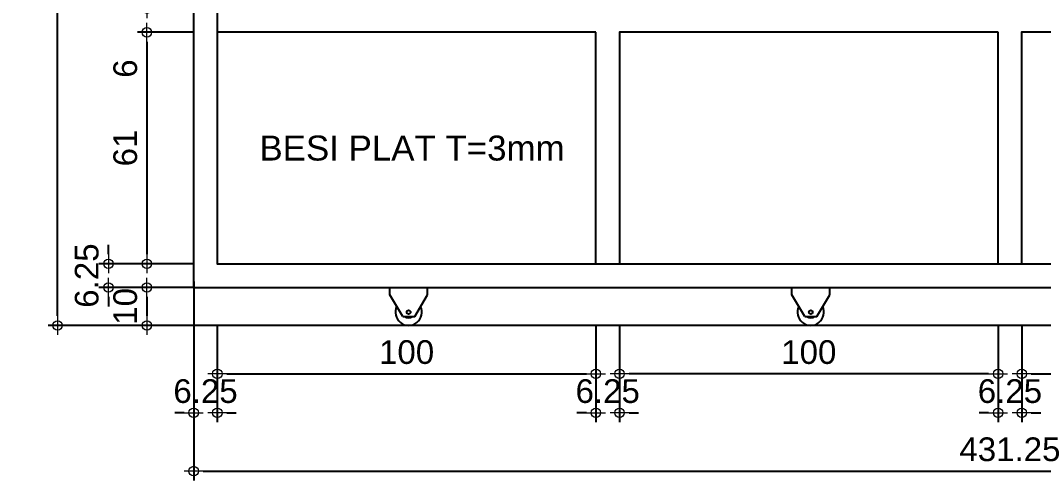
# Model space of a CAD drawing. Header units: millimetres. Extents: x -11 to 1625, y -267 to 180.
# Drawn here: x 870.49 to 881.3, y 23.24 to 28.1 of the extents above; entities that cross this region are included whole.
import ezdxf

# ---------------------------------------------------------------- set-up
doc = ezdxf.new("R2010")
doc.units = ezdxf.units.MM
doc.layers.add('BESI', color=10, linetype='Continuous')
doc.layers.add('not', color=7, linetype='Continuous', lineweight=20)
doc.layers.add('u', color=6, linetype='Continuous', lineweight=20)
doc.styles.add('aku', font='arial.ttf')
doc.styles.get("Standard").update_dxf_attribs({"font": 'ARIALUNI.TTF'})
doc.dimstyles.new('SK-25', dxfattribs={"dimtxt": 0.25, "dimasz": 0.1, "dimexe": 0.1, "dimexo": 0, "dimgap": 0.1, "dimtad": 1, "dimdec": 0, "dimlfac": 25, "dimzin": 12, "dimdsep": 46, "dimtxsty": 'Standard', "dimblk": 'BULAT', "dimcen": 0.1, "dimclrd": 256, "dimadec": 0, "dimazin": 3, "dimtfac": 1, "dimtdec": 0, "dimtofl": 0, "dimtmove": 0, "dimatfit": 3, "dimldrblk": 'BULAT', "dimfxl": 0, "dimtolj": 1, "dimtzin": 0, "dimarcsym": 0})

# ---------------------------------------------------------------- blocks, each defined once
blk = doc.blocks.new('TAMPAK GERBANG GESER')
for p, q in [((-7.666, -0.08), (-7.666, 0)), ((-7.529, -0.306), (-7.666, -0.08)), ((-7.402, -0.306), (-7.266, -0.08)), ((-7.266, -0.08), (-7.266, 0)), ((-3.417, -0.08), (-3.417, 0)), ((-3.28, -0.306), (-3.417, -0.08)), ((-3.153, -0.306), (-3.017, -0.08)), ((-3.017, -0.08), (-3.017, 0)), ((-7.529, -0.306), (-7.402, -0.306)), ((-3.28, -0.306), (-3.153, -0.306))]:
    blk.add_line(p, q)
for points in [[(-9.738, 0), (7.511, 0), (7.511, 7.893), (-9.738, 7.893)], [(-9.488, 0.25), (7.261, 0.25), (7.261, 7.643), (-9.488, 7.643)], [(-5.488, 2.693), (-9.488, 2.693), (-9.488, 0.25), (-5.488, 0.25)], [(-1.238, 2.693), (-5.239, 2.693), (-5.239, 0.25), (-1.238, 0.25)], [(3.012, 2.693), (-0.989, 2.693), (-0.989, 0.25), (3.012, 0.25)]]:
    blk.add_lwpolyline(points, close=True)
for centre in [(-7.466, -0.261), (-3.217, -0.261)]:
    blk.add_circle(centre, 0.02)
for centre, radius, start, end in [((-7.466, -0.261), 0.14, 154.7256, 25.2744), ((-3.217, -0.261), 0.14, 154.7256, 25.2744), ((-7.466, -0.261), 0.06, 227.8389, 312.1611), ((-3.217, -0.261), 0.06, 227.8389, 312.1611)]:
    blk.add_arc(centre, radius, start, end)
blk = doc.blocks.new('BULAT')
for p, q in [((-1, 0), (1, 0)), ((0, -1), (0, 1))]:
    blk.add_line(p, q)
blk.add_circle((0, 0), 0.5)
blk = doc.blocks.new('*D939')
at = {"layer": 'Defpoints', "color": 0}
for p in [(872.319, 25.341), (889.569, 25.329), (889.569, 23.341)]:
    blk.add_point(p, dxfattribs=at)
at = {"layer": 'u', "color": 0, "lineweight": -2}
for p, q in [((872.319, 25.341), (872.319, 23.241)), ((889.569, 25.329), (889.569, 23.241))]:
    blk.add_line(p, q, dxfattribs=at)
at = {"layer": 'u', "lineweight": -2}
blk.add_line((872.419, 23.341), (889.469, 23.341), dxfattribs=at)
at = {"layer": 'u', "lineweight": -2, "xscale": 0.1, "yscale": 0.1, "zscale": 0.1, "rotation": 180}
blk.add_blockref('BULAT', (872.319, 23.341), dxfattribs=at)
at = {"layer": 'u', "lineweight": -2, "xscale": 0.1, "yscale": 0.1, "zscale": 0.1}
blk.add_blockref('BULAT', (889.569, 23.341), dxfattribs=at)
at = {"layer": 'u', "color": 0, "insert": (880.944, 23.569), "char_height": 0.25, "attachment_point": 5}
blk.add_mtext('\\A1;431.25', dxfattribs=at)
blk = doc.blocks.new('*D942')
at = {"layer": 'Defpoints', "color": 0}
for p in [(880.819, 24.878), (881.069, 24.878), (880.819, 23.956)]:
    blk.add_point(p, dxfattribs=at)
at = {"layer": 'u', "color": 0, "lineweight": -2}
for p, q in [((880.819, 24.878), (880.819, 23.856)), ((881.069, 24.878), (881.069, 23.856))]:
    blk.add_line(p, q, dxfattribs=at)
at = {"layer": 'u', "lineweight": -2}
for p, q in [((880.719, 23.956), (880.619, 23.956)), ((881.169, 23.956), (881.269, 23.956))]:
    blk.add_line(p, q, dxfattribs=at)
at = {"layer": 'u', "lineweight": -2, "xscale": 0.1, "yscale": 0.1, "zscale": 0.1}
blk.add_blockref('BULAT', (880.819, 23.956), dxfattribs=at)
at = {"layer": 'u', "lineweight": -2, "xscale": 0.1, "yscale": 0.1, "zscale": 0.1, "rotation": 180}
blk.add_blockref('BULAT', (881.069, 23.956), dxfattribs=at)
at = {"layer": 'u', "color": 0, "insert": (880.944, 24.183), "char_height": 0.25, "attachment_point": 5}
blk.add_mtext('\\A1;6.25', dxfattribs=at)
blk = doc.blocks.new('*D943')
at = {"layer": 'Defpoints', "color": 0}
for p in [(876.569, 24.878), (876.819, 24.878), (876.569, 23.956)]:
    blk.add_point(p, dxfattribs=at)
at = {"layer": 'u', "color": 0, "lineweight": -2}
for p, q in [((876.569, 24.878), (876.569, 23.856)), ((876.819, 24.878), (876.819, 23.856))]:
    blk.add_line(p, q, dxfattribs=at)
at = {"layer": 'u', "lineweight": -2}
for p, q in [((876.469, 23.956), (876.369, 23.956)), ((876.919, 23.956), (877.019, 23.956))]:
    blk.add_line(p, q, dxfattribs=at)
at = {"layer": 'u', "lineweight": -2, "xscale": 0.1, "yscale": 0.1, "zscale": 0.1}
blk.add_blockref('BULAT', (876.569, 23.956), dxfattribs=at)
at = {"layer": 'u', "lineweight": -2, "xscale": 0.1, "yscale": 0.1, "zscale": 0.1, "rotation": 180}
blk.add_blockref('BULAT', (876.819, 23.956), dxfattribs=at)
at = {"layer": 'u', "color": 0, "insert": (876.694, 24.183), "char_height": 0.25, "attachment_point": 5}
blk.add_mtext('\\A1;6.25', dxfattribs=at)
blk = doc.blocks.new('*D944')
at = {"layer": 'Defpoints', "color": 0}
for p in [(872.319, 24.878), (872.569, 24.878), (872.319, 23.956)]:
    blk.add_point(p, dxfattribs=at)
at = {"layer": 'u', "color": 0, "lineweight": -2}
for p, q in [((872.319, 24.878), (872.319, 23.856)), ((872.569, 24.878), (872.569, 23.856))]:
    blk.add_line(p, q, dxfattribs=at)
at = {"layer": 'u', "lineweight": -2}
for p, q in [((872.219, 23.956), (872.119, 23.956)), ((872.669, 23.956), (872.769, 23.956))]:
    blk.add_line(p, q, dxfattribs=at)
at = {"layer": 'u', "lineweight": -2, "xscale": 0.1, "yscale": 0.1, "zscale": 0.1}
blk.add_blockref('BULAT', (872.319, 23.956), dxfattribs=at)
at = {"layer": 'u', "lineweight": -2, "xscale": 0.1, "yscale": 0.1, "zscale": 0.1, "rotation": 180}
blk.add_blockref('BULAT', (872.569, 23.956), dxfattribs=at)
at = {"layer": 'u', "color": 0, "insert": (872.444, 24.183), "char_height": 0.25, "attachment_point": 5}
blk.add_mtext('\\A1;6.25', dxfattribs=at)
blk = doc.blocks.new('*D945')
at = {"layer": 'Defpoints', "color": 0}
for p in [(872.569, 24.878), (876.569, 24.878), (876.569, 24.367)]:
    blk.add_point(p, dxfattribs=at)
at = {"layer": 'u', "color": 0, "lineweight": -2}
for p, q in [((872.569, 24.878), (872.569, 24.267)), ((876.569, 24.878), (876.569, 24.267))]:
    blk.add_line(p, q, dxfattribs=at)
at = {"layer": 'u', "lineweight": -2}
blk.add_line((872.669, 24.367), (876.469, 24.367), dxfattribs=at)
at = {"layer": 'u', "lineweight": -2, "xscale": 0.1, "yscale": 0.1, "zscale": 0.1, "rotation": 180}
blk.add_blockref('BULAT', (872.569, 24.367), dxfattribs=at)
at = {"layer": 'u', "lineweight": -2, "xscale": 0.1, "yscale": 0.1, "zscale": 0.1}
blk.add_blockref('BULAT', (876.569, 24.367), dxfattribs=at)
at = {"layer": 'u', "color": 0, "insert": (874.569, 24.595), "char_height": 0.25, "attachment_point": 5}
blk.add_mtext('\\A1;100', dxfattribs=at)
blk = doc.blocks.new('*D946')
at = {"layer": 'Defpoints', "color": 0}
for p in [(876.819, 24.878), (880.819, 24.878), (876.819, 24.367)]:
    blk.add_point(p, dxfattribs=at)
at = {"layer": 'u', "color": 0, "lineweight": -2}
for p, q in [((876.819, 24.878), (876.819, 24.267)), ((880.819, 24.878), (880.819, 24.267))]:
    blk.add_line(p, q, dxfattribs=at)
at = {"layer": 'u', "lineweight": -2}
blk.add_line((880.719, 24.367), (876.919, 24.367), dxfattribs=at)
at = {"layer": 'u', "lineweight": -2, "xscale": 0.1, "yscale": 0.1, "zscale": 0.1, "rotation": 180}
blk.add_blockref('BULAT', (876.819, 24.367), dxfattribs=at)
at = {"layer": 'u', "lineweight": -2, "xscale": 0.1, "yscale": 0.1, "zscale": 0.1}
blk.add_blockref('BULAT', (880.819, 24.367), dxfattribs=at)
at = {"layer": 'u', "color": 0, "insert": (878.819, 24.595), "char_height": 0.25, "attachment_point": 5}
blk.add_mtext('\\A1;100', dxfattribs=at)
blk = doc.blocks.new('*D947')
at = {"layer": 'Defpoints', "color": 0}
for p in [(881.069, 24.878), (885.069, 24.878), (885.069, 24.367)]:
    blk.add_point(p, dxfattribs=at)
at = {"layer": 'u', "color": 0, "lineweight": -2}
for p, q in [((881.069, 24.878), (881.069, 24.267)), ((885.069, 24.878), (885.069, 24.267))]:
    blk.add_line(p, q, dxfattribs=at)
at = {"layer": 'u', "lineweight": -2}
blk.add_line((881.169, 24.367), (884.969, 24.367), dxfattribs=at)
at = {"layer": 'u', "lineweight": -2, "xscale": 0.1, "yscale": 0.1, "zscale": 0.1, "rotation": 180}
blk.add_blockref('BULAT', (881.069, 24.367), dxfattribs=at)
at = {"layer": 'u', "lineweight": -2, "xscale": 0.1, "yscale": 0.1, "zscale": 0.1}
blk.add_blockref('BULAT', (885.069, 24.367), dxfattribs=at)
at = {"layer": 'u', "color": 0, "insert": (883.069, 24.595), "char_height": 0.25, "attachment_point": 5}
blk.add_mtext('\\A1;100', dxfattribs=at)
blk = doc.blocks.new('*D978')
at = {"layer": 'Defpoints', "color": 0}
for p in [(872.319, 28.222), (871.825, 27.972), (872.319, 27.972)]:
    blk.add_point(p, dxfattribs=at)
at = {"layer": 'u', "lineweight": -2}
for p, q in [((871.825, 28.322), (871.825, 28.422)), ((871.825, 27.872), (871.825, 27.407))]:
    blk.add_line(p, q, dxfattribs=at)
at = {"layer": 'u', "color": 0, "lineweight": -2}
for p, q in [((872.319, 28.222), (871.725, 28.222)), ((872.319, 27.972), (871.725, 27.972))]:
    blk.add_line(p, q, dxfattribs=at)
at = {"layer": 'u', "lineweight": -2, "xscale": 0.1, "yscale": 0.1, "zscale": 0.1}
for p, rotation in [((871.825, 28.222), 270), ((871.825, 27.972), 90)]:
    blk.add_blockref('BULAT', p, dxfattribs=dict(at, rotation=rotation))
at = {"layer": 'u', "color": 0, "insert": (871.597, 27.589), "char_height": 0.25, "attachment_point": 5, "rotation": 90}
blk.add_mtext('\\A1;6', dxfattribs=at)
blk = doc.blocks.new('*D979')
at = {"layer": 'Defpoints', "color": 0}
for p in [(872.319, 27.972), (871.825, 25.529), (872.319, 25.529)]:
    blk.add_point(p, dxfattribs=at)
at = {"layer": 'u', "color": 0, "lineweight": -2}
for p, q in [((872.319, 27.972), (871.725, 27.972)), ((872.319, 25.529), (871.725, 25.529))]:
    blk.add_line(p, q, dxfattribs=at)
at = {"layer": 'u', "lineweight": -2}
blk.add_line((871.825, 27.872), (871.825, 25.629), dxfattribs=at)
at = {"layer": 'u', "lineweight": -2, "xscale": 0.1, "yscale": 0.1, "zscale": 0.1}
for p, rotation in [((871.825, 27.972), 90), ((871.825, 25.529), 270)]:
    blk.add_blockref('BULAT', p, dxfattribs=dict(at, rotation=rotation))
at = {"layer": 'u', "color": 0, "insert": (871.597, 26.751), "char_height": 0.25, "attachment_point": 5, "rotation": 90}
blk.add_mtext('\\A1;61', dxfattribs=at)
blk = doc.blocks.new('*D980')
at = {"layer": 'Defpoints', "color": 0}
for p in [(872.319, 25.529), (871.418, 25.279), (872.319, 25.279)]:
    blk.add_point(p, dxfattribs=at)
at = {"layer": 'u', "lineweight": -2}
for p, q in [((871.418, 25.629), (871.418, 25.729)), ((871.418, 25.179), (871.418, 25.079))]:
    blk.add_line(p, q, dxfattribs=at)
at = {"layer": 'u', "color": 0, "lineweight": -2}
for p, q in [((872.319, 25.529), (871.318, 25.529)), ((872.319, 25.279), (871.318, 25.279))]:
    blk.add_line(p, q, dxfattribs=at)
at = {"layer": 'u', "lineweight": -2, "xscale": 0.1, "yscale": 0.1, "zscale": 0.1}
for p, rotation in [((871.418, 25.529), 270), ((871.418, 25.279), 90)]:
    blk.add_blockref('BULAT', p, dxfattribs=dict(at, rotation=rotation))
at = {"layer": 'u', "color": 0, "insert": (871.19, 25.404), "char_height": 0.25, "attachment_point": 5, "rotation": 90}
blk.add_mtext('\\A1;6.25', dxfattribs=at)
blk = doc.blocks.new('*D981')
at = {"layer": 'Defpoints', "color": 0}
for p in [(872.319, 25.279), (871.825, 24.878), (872.569, 24.878)]:
    blk.add_point(p, dxfattribs=at)
at = {"layer": 'u', "color": 0, "lineweight": -2}
for p, q in [((872.319, 25.279), (871.725, 25.279)), ((872.569, 24.878), (871.725, 24.878))]:
    blk.add_line(p, q, dxfattribs=at)
at = {"layer": 'u', "lineweight": -2}
blk.add_line((871.825, 25.179), (871.825, 24.978), dxfattribs=at)
at = {"layer": 'u', "lineweight": -2, "xscale": 0.1, "yscale": 0.1, "zscale": 0.1}
for p, rotation in [((871.825, 25.279), 90), ((871.825, 24.878), 270)]:
    blk.add_blockref('BULAT', p, dxfattribs=dict(at, rotation=rotation))
at = {"layer": 'u', "color": 0, "insert": (871.597, 25.079), "char_height": 0.25, "attachment_point": 5, "rotation": 90}
blk.add_mtext('\\A1;10', dxfattribs=at)
blk = doc.blocks.new('*D982')
at = {"layer": 'Defpoints', "color": 0}
for p in [(870.881, 33.173), (872.319, 33.173), (872.319, 24.878)]:
    blk.add_point(p, dxfattribs=at)
at = {"layer": 'u', "color": 0, "lineweight": -2}
for p, q in [((872.319, 33.173), (870.781, 33.173)), ((872.319, 24.878), (870.781, 24.878))]:
    blk.add_line(p, q, dxfattribs=at)
at = {"layer": 'u', "lineweight": -2}
blk.add_line((870.881, 24.978), (870.881, 33.073), dxfattribs=at)
at = {"layer": 'u', "lineweight": -2, "xscale": 0.1, "yscale": 0.1, "zscale": 0.1}
for p, rotation in [((870.881, 33.173), 90), ((870.881, 24.878), 270)]:
    blk.add_blockref('BULAT', p, dxfattribs=dict(at, rotation=rotation))
at = {"layer": 'u', "color": 0, "insert": (870.653, 29.025), "char_height": 0.25, "attachment_point": 5, "rotation": 90}
blk.add_mtext('\\A1;207', dxfattribs=at)

msp = doc.modelspace()

# ---------------------------------------------------------------- linework, layer by layer
msp.add_lwpolyline([(899.2596857, 24.8782365), (871.5140916, 24.8782365)])

# ---------------------------------------------------------------- block references
at = {"layer": 'BESI'}
msp.add_blockref('TAMPAK GERBANG GESER', (882.0564459, 25.2792904), dxfattribs=at)

# ---------------------------------------------------------------- texts
at = {"layer": 'not', "insert": (873.0141478, 26.6148092), "char_height": 0.263729155, "attachment_point": 7, "style": 'aku'}
msp.add_mtext('BESI PLAT T=3mm', dxfattribs=at)

# ---------------------------------------------------------------- dimensions: what is measured, and where the dimension line sits
at = {"layer": 'u'}
for base, p1, p2, picture, middle in [((870.8805045, 33.1726835), (872.3186866, 24.8782365), (872.3186866, 33.1726835), '*D982', (870.652776, 29.02546)), ((871.8245672, 27.9719359), (872.3186866, 28.2219359), (872.3186866, 27.9719359), '*D978', (871.5968387, 27.5894836)), ((871.8245672, 25.5292904), (872.3186866, 27.9719359), (872.3186866, 25.5292904), '*D979', (871.5968387, 26.7506131))]:
    dim = msp.add_linear_dim(base=base, p1=p1, p2=p2, angle=90, dimstyle='SK-25', dxfattribs=at)
    dim.commit()
    dim.dimension.update_dxf_attribs({"geometry": picture, "text_midpoint": middle})
dim = msp.add_linear_dim(base=(871.417861, 25.2792904), p1=(872.3186866, 25.5292904), p2=(872.3186866, 25.2792904), angle=90, dimstyle='SK-25', override={"dimdec": 2}, dxfattribs=at)
dim.commit()
dim.dimension.update_dxf_attribs({"geometry": '*D980', "text_midpoint": (871.417861, 25.4042904), "dimtype": 160})
dim = msp.add_linear_dim(base=(871.8245672, 24.8782365), p1=(872.3186866, 25.2792904), p2=(872.5686866, 24.8782365), angle=90, dimstyle='SK-25', dxfattribs=at)
dim.commit()
dim.dimension.update_dxf_attribs({"geometry": '*D981', "text_midpoint": (871.8245672, 25.0787635), "dimtype": 160})
for base, p1, p2, picture, middle in [((889.5686866, 23.340897), (872.3186866, 25.3412213), (889.5686866, 25.329484), '*D939', (880.9436866, 23.5686255)), ((876.5686866, 24.3668787), (872.5686866, 24.8782365), (876.5686866, 24.8782365), '*D945', (874.5686866, 24.5946073)), ((885.0686866, 24.3668787), (881.0686866, 24.8782365), (885.0686866, 24.8782365), '*D947', (883.0686866, 24.5946073))]:
    dim = msp.add_linear_dim(base=base, p1=p1, p2=p2, dimstyle='SK-25', override={"dimdec": 2}, dxfattribs=at)
    dim.commit()
    dim.dimension.update_dxf_attribs({"geometry": picture, "text_midpoint": middle})
for base, p1, p2, picture, middle in [((872.3186866, 23.9555209), (872.5686866, 24.8782365), (872.3186866, 24.8782365), '*D944', (872.4436866, 23.9555209)), ((876.5686866, 23.9555209), (876.8186866, 24.8782365), (876.5686866, 24.8782365), '*D943', (876.6936866, 23.9555209)), ((880.8186866, 23.9555209), (881.0686866, 24.8782365), (880.8186866, 24.8782365), '*D942', (880.9436866, 23.9555209))]:
    dim = msp.add_linear_dim(base=base, p1=p1, p2=p2, dimstyle='SK-25', override={"dimdec": 2}, dxfattribs=at)
    dim.commit()
    dim.dimension.update_dxf_attribs({"geometry": picture, "text_midpoint": middle, "dimtype": 160})
dim = msp.add_linear_dim(base=(876.8186866, 24.3668787), p1=(880.8186866, 24.8782365), p2=(876.8186866, 24.8782365), angle=180, dimstyle='SK-25', override={"dimdec": 2}, dxfattribs=at)
dim.commit()
dim.dimension.update_dxf_attribs({"geometry": '*D946', "text_midpoint": (878.8186866, 24.5946073)})

doc.saveas('drawing.dxf')
